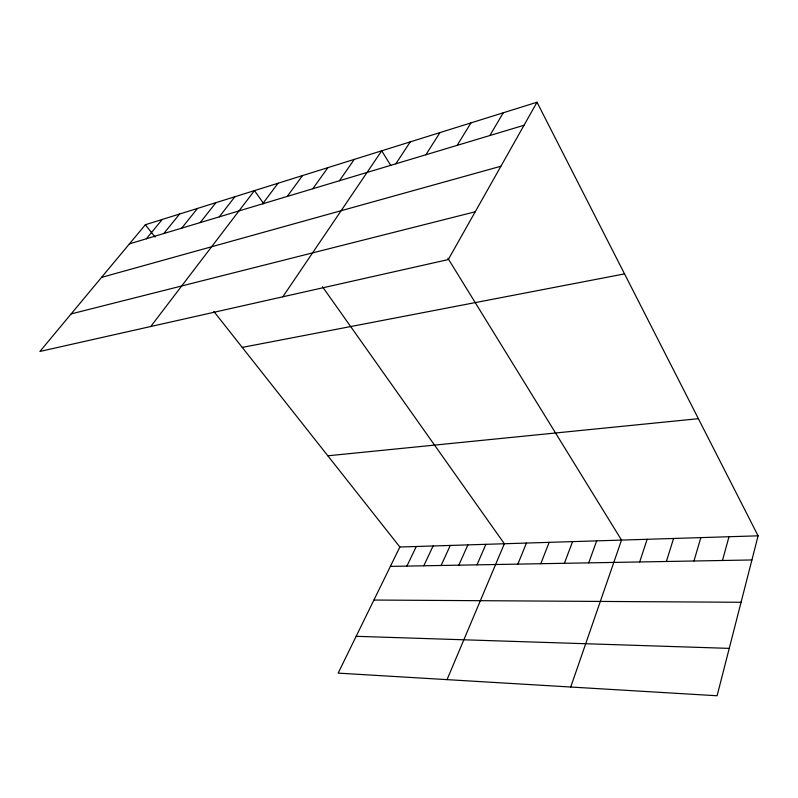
<?xml version="1.0" encoding="UTF-8"?>
<svg xmlns="http://www.w3.org/2000/svg" width="798" height="798" viewBox="0 0 798 798"><rect width="100%" height="100%" fill="white"/><g stroke="black" fill="none" stroke-linecap="round" stroke-linejoin="round"><path stroke-width="1.2" d="M758.1 535.827L717.093 695.766L338.143 673.123L399.868 547.009L758.1 535.827L537.014 102.234L145.356 224.737L39.9 351.449L448.257 259.579L537.014 102.234M722.459 560.485L729.003 536.735M693.971 560.994L700.844 537.613M666.39 561.483L673.572 538.47M639.687 561.952L647.138 539.288M570.73 687.028L621.522 540.096L447.907 258.263M588.725 562.859L596.675 540.864M564.385 563.288L572.575 541.623M540.775 563.707L549.174 542.351M517.862 564.116L526.441 543.059M447.04 679.637L504.356 543.747L322.502 286.751M476.995 564.844L485.892 544.326M458.84 565.164L467.867 544.884M441.114 565.483L450.272 545.433M423.808 565.792L433.085 545.972M406.9 566.091L416.287 546.5M489.862 135.53L503.269 112.787M457.174 145.356L470.96 122.892M425.873 154.762L439.977 132.578M395.858 163.79L410.262 141.874M282.821 296.796L381.713 150.802L390.781 165.525M339.399 180.757L354.282 159.391M312.826 188.747L327.898 167.64M287.26 196.428L302.502 175.58M262.652 203.819L278.043 183.231M150.752 326.512L254.472 190.602L263.789 203.779M219.28 216.857L234.891 196.727M200.208 222.592L215.909 202.672M181.715 228.148L197.485 208.428M163.78 233.545L179.6 214.024M146.353 238.772L162.233 219.46M129.436 243.859L524.017 125.266M101.536 277.385L500.905 166.243M71.142 313.913L475.219 211.779M242.243 347.409L624.545 273.894M327.838 455.798L698.37 418.691M390.392 566.38L751.915 559.967M373.913 600.046L741.063 602.281M356.167 636.305L729.242 648.375M145.356 224.737L155.101 237.066M213.834 311.439L399.868 547.009"/></g></svg>
